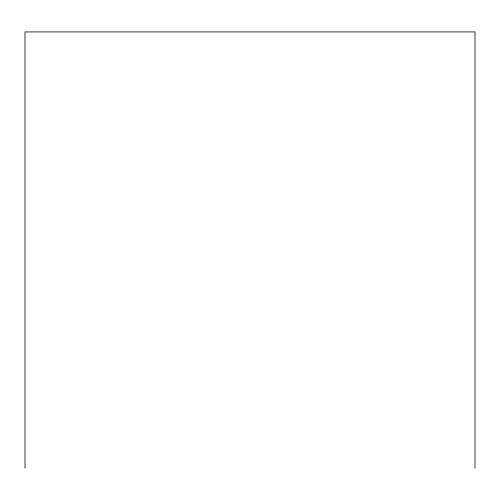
<?xml version="1.0" encoding="UTF-8"?>
<svg xmlns="http://www.w3.org/2000/svg" width="500" height="500" viewBox="0 0 500 500"><rect width="100%" height="100%" fill="white"/><g stroke="black" fill="none" stroke-linecap="round" stroke-linejoin="round"><path stroke-width="0.75" d="M475 468.075L475 31.925L25 31.925L25 468.075"/></g></svg>
